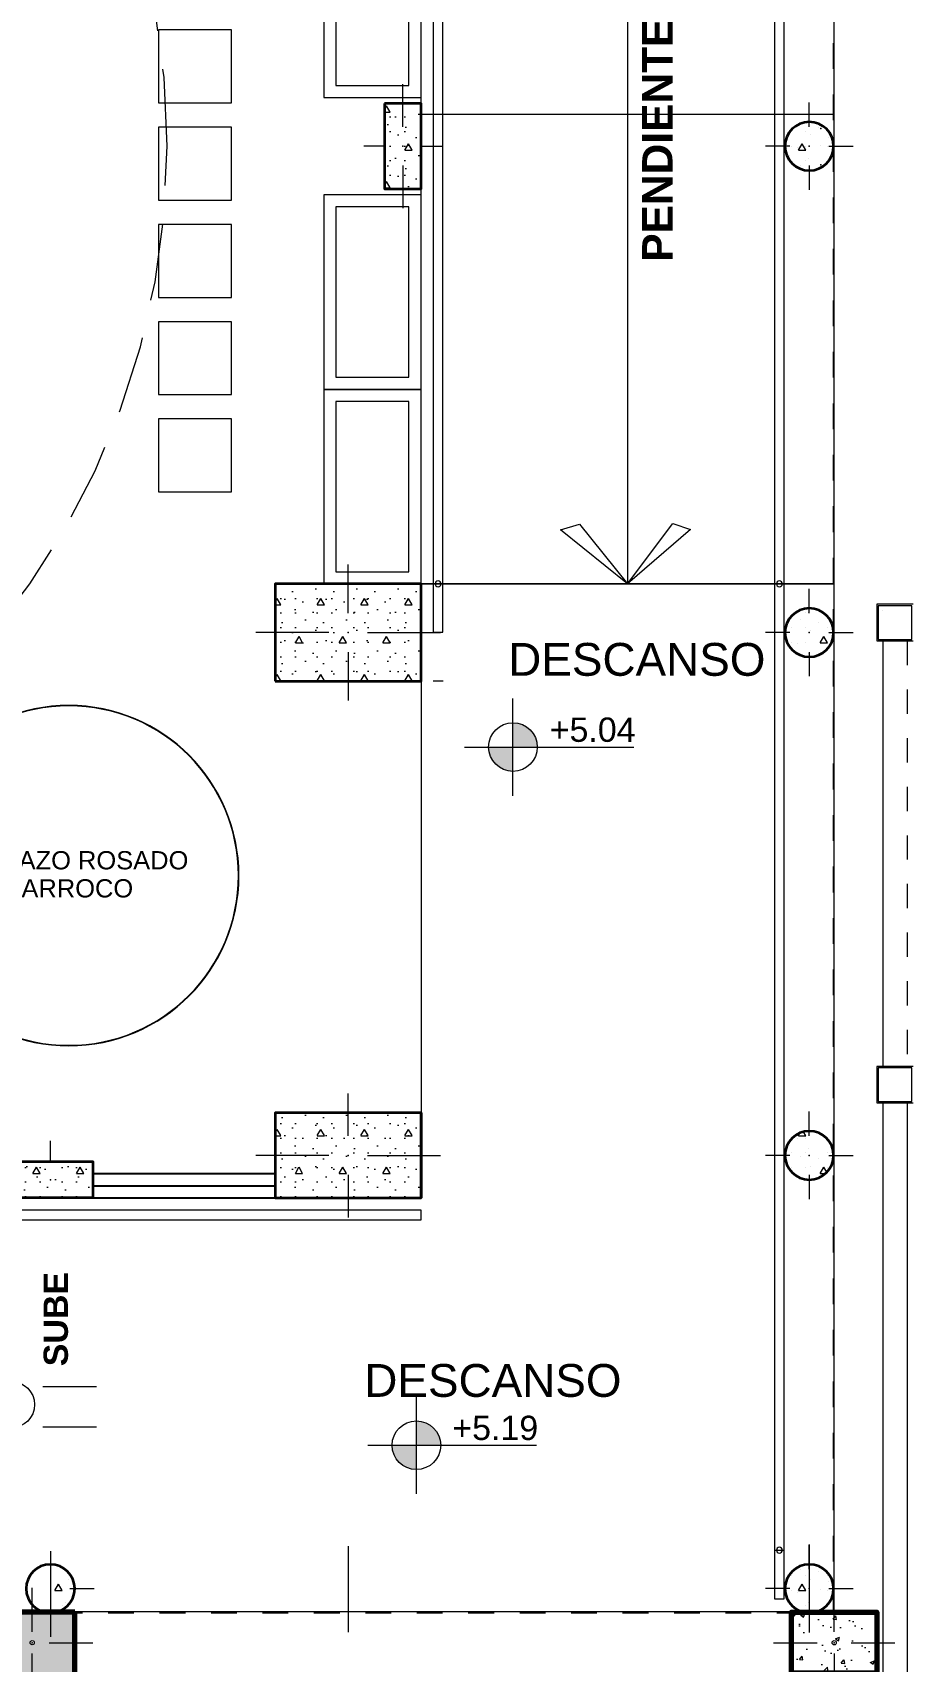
# Model space of a CAD drawing. Header units: metres. Extents: x 28 to 148, y 23 to 113.
# Drawn here: x 51.12 to 54.74, y 84.05 to 90.75 of the extents above; entities that cross this region are included whole.
import ezdxf

# ---------------------------------------------------------------- set-up
doc = ezdxf.new("R2010")
doc.units = ezdxf.units.M
doc.set_wipeout_variables(frame=1)
for name, pattern in [('Dashed', [0.211667, 0.105833, -0.105833]), ('DASHED2', [0.375, 0.25, -0.125]), ('Dot & Dashed', [0.670278, 0.352778, -0.176389, 0, -0.141111]), ('HIDDEN', [9.525, 6.35, -3.175]), ('Wipeout_Contour', [1, 0, -1])]:
    doc.linetypes.add(name, pattern=pattern)
for name, color, linetype, lineweight, true_color in [('Annotation - Text_Pen_No__167', 7, 'Continuous', 13, 0x6a6a6a), ('Dimensioning - General_Pen_No__167', 7, 'Continuous', 13, 0x6a6a6a), ('Drawing & Figure_Pen_No__167', 7, 'Continuous', 13, 0x6a6a6a), ('Estructura – Carga_Pen_No__167', 7, 'Continuous', 13, 0x6a6a6a), ('RAMPA PROPUESTA 1 CERRAMIENTO_Pen_No__123', 7, 'Continuous', 0, 0xd8d8d8), ('Structural - Bearing_Pen_No__167', 7, 'Continuous', 13, 0x6a6a6a), ('Structural - Bearing_Pen_No__4', 7, 'Continuous', 20, 0x029e21), ('Structural - Bearing_Pen_No__87', 7, 'Continuous', 20, 0x6a6a6a)]:
    doc.layers.add(name, color=color, linetype=linetype, lineweight=lineweight, true_color=true_color)
for name, color, linetype, lineweight in [('COLUMNAS 50', 32, 'Continuous', 70), ('Drawing & Figure_Pen_No__122', 9, 'Continuous', 13), ('Equipamiento SR', 23, 'Continuous', 0), ('GRAFO 0 BLANCO', 7, 'Continuous', 0), ('Interior - Stair & Railing_Pen_No__122', 9, 'Continuous', 13), ('linea 001', 252, 'Continuous', 0), ('MK-LINEAS GENERALES', 7, 'Continuous', 0), ('Proyeccciones', 1, 'DASHED2', 18), ('Structural - Bearing_Pen_No__122', 9, 'Continuous', 13), ('Structural - Bearing_Pen_No__20', 1, 'Continuous', 0), ('Structural - Bearing_Pen_No__21', 7, 'Continuous', 35), ('Vanos', 140, 'Continuous', 5)]:
    doc.layers.add(name, color=color, linetype=linetype, lineweight=lineweight)
doc.layers.add('Structural - Bearing', color=7, linetype='Continuous')
doc.styles.add('GENERATED_STYLE_1', font='arialbd.ttf')
doc.styles.add('GENERATED_STYLE_2', font='arial.ttf')
pattern_1 = [(0, (21.2387, 92.2913), (0, 0.3117692), [0.03, -0.15]), (0, (21.3287, 92.44717), (0, 0.3117692), [0.03, -0.15]), (60, (21.2387, 92.2913), (-0.27, 0.1558846), [0.03, -0.15]), (60, (21.4187, 92.2913), (-0.27, 0.1558846), [0.03, -0.15]), (120, (21.2687, 92.2913), (0.27, 0.1558846), [0.03, -0.15]), (120, (21.4487, 92.2913), (0.27, 0.1558846), [0.03, -0.15]), (0, (21.23869, 92.32129), (0, 0.06), [0, -0.06, 0, -0.09]), (45, (21.26869, 92.32129), (-0.04242641, 0.04242641), [0, -0.045, 0, -0.075])]

# ---------------------------------------------------------------- blocks, each defined once
blk = doc.blocks.new('A$C3C3047C9')
at = {"true_color": 0x939598}
h = blk.add_hatch(color=252, dxfattribs=at)
h.dxf.hatch_style = 1
h.paths.add_polyline_path([(1.9, 0), (2.25, 0), (2.25, 0.7), (0, 0.7), (0, 0.45), (1.9, 0.45)])
h.paths.add_polyline_path([(2.0663, 0.575, -1), (2.0837, 0.575, -1)], flags=16)
at = {"layer": 'COLUMNAS 50', "linetype": 'Continuous'}
blk.add_lwpolyline([(2.25, 0.7), (0, 0.7), (0, 0.45), (1.9, 0.45), (1.9, 0), (2.25, 0)], close=True, dxfattribs=at)
at = {"layer": 'Structural - Bearing_Pen_No__20', "linetype": 'Continuous'}
for p, q in [((2.075, 0.62), (2.075, 0.8)), ((2.005, 0.575), (1.825, 0.575)), ((2.145, 0.575), (2.325, 0.575)), ((2.075, 0), (2.075, 0.53))]:
    blk.add_line(p, q, dxfattribs=at)
blk.add_circle((2.075, 0.575), 0.00871, dxfattribs=at)
blk.add_point((2.075, 0.575), dxfattribs=at)
blk = doc.blocks.new('columna pasillos')
at = {"layer": 'GRAFO 0 BLANCO'}
h = blk.add_hatch(dxfattribs=at)
h.set_pattern_fill('AR-CONC', color=256, scale=0.024, angle=-90)
h.set_pattern_definition([(320, (0, 0), (-0.015060515, -0.17214244), [0.018, -0.198]), (265, (0, 0), (0.18052611, 0.03330032), [0.0144, -0.1584]), (10.45144, (-0.00126, -0.01435), (0.1654656, -0.13884213), [0.01529765, -0.16827411]), (316.1842, (0.048, -7e-10), (-0.03972463, -0.25613792), [0.027, -0.297]), (6.63563, (0.0447, -0.02134), (0.23378846, -0.22431887), [0.02294648, -0.2524113]), (261.18416, (0.048, -7e-10), (0.23378846, -0.22431887), [0.0216, -0.2376]), (291, (0.036, -0.024), (-0.096628536, -0.14325769), [0.018, -0.198]), (236, (0.036, -0.024), (0.17403601, -0.05839568), [0.0144, -0.1584]), (341.45144, (0.02795, -0.03594), (0.07740747, -0.20165337), [0.01529765, -0.16827411]), (307.5, (0, 0), (0.079894525, -0.002918366), [0, -0.15648, 0, -0.1608, 0, -0.159]), (277.5, (0, 0), (0.09465881, -0.06313669), [0, -0.09168, 0, -0.15288, 0, -0.0606]), (237.5, (7e-10, 0.05352), (-0.005413171, -0.128117385), [0, -0.06, 0, -0.1872, 0, -0.2484]), (227.5, (1e-09, 0.07752), (0.024025194, -0.13996468), [0, -0.078, 0, -0.12432, 0, -0.1764])])
h.paths.add_polyline_path([(-235.5347, 35.024), (-235.7847, 35.024), (-235.7847, 34.674), (-235.5347, 34.674)])
h.paths.add_polyline_path([(-235.651, 34.849, -1), (-235.6684, 34.849, -1)], flags=16)
at = {"layer": 'COLUMNAS 50', "color": 1, "linetype": 'Continuous', "lineweight": 9}
for p, q in [((-235.6597, 35.099), (-235.6597, 34.919)), ((-235.7047, 34.849), (-235.8847, 34.849)), ((-235.6147, 34.849), (-235.4347, 34.849)), ((-235.6597, 34.779), (-235.6597, 34.599))]:
    blk.add_line(p, q, dxfattribs=at)
at = {"layer": 'COLUMNAS 50', "linetype": 'Continuous'}
blk.add_lwpolyline([(-235.7847, 35.024), (-235.5347, 35.024), (-235.5347, 34.674), (-235.7847, 34.674)], close=True, dxfattribs=at)
at = {"layer": 'COLUMNAS 50', "color": 1, "linetype": 'Continuous', "lineweight": 9}
blk.add_circle((-235.6597, 34.849), 0.00871, dxfattribs=at)
blk.add_point((-235.6597, 34.849), dxfattribs=at)

msp = doc.modelspace()

# ---------------------------------------------------------------- hatches: boundary and pattern name
at = {"layer": 'Dimensioning - General_Pen_No__167', "linetype": 'Continuous', "lineweight": 13, "true_color": 0x6a6a6a}
for points in [[(53.0942, 87.81), (53.1942, 87.81), (53.1866, 87.8482), (53.1649, 87.8807), (53.1325, 87.9023), (53.0942, 87.91)], [(53.0942, 87.81), (52.9942, 87.81), (53.0018, 87.7717), (53.0235, 87.7392), (53.0559, 87.7176), (53.0942, 87.71)], [(52.697, 84.939), (52.797, 84.939), (52.7894, 84.9773), (52.7677, 85.0098), (52.7352, 85.0314), (52.697, 85.039)], [(52.697, 84.939), (52.597, 84.939), (52.6046, 84.9008), (52.6263, 84.8683), (52.6587, 84.8467), (52.697, 84.839)]]:
    msp.add_hatch(color=251, dxfattribs=at).paths.add_polyline_path(points)

# ---------------------------------------------------------------- linework, layer by layer
for p, q in [((48.521, 86.0558), (52.366, 86.0558)), ((48.521, 86.0058), (52.366, 86.0058)), ((48.521, 85.9558), (52.366, 85.9558)), ((54.2762, 84.252), (54.529, 84.252))]:
    msp.add_line(p, q)
at = {"layer": 'Dimensioning - General_Pen_No__167', "color": 251, "linetype": 'Continuous', "lineweight": 13, "true_color": 0x6a6a6a}
for p, q in [((53.0942, 87.61), (53.0942, 88.01)), ((52.8942, 87.81), (53.5919, 87.81)), ((52.697, 84.739), (52.697, 85.139)), ((52.497, 84.939), (53.1912, 84.939))]:
    msp.add_line(p, q, dxfattribs=at)
for centre in [(53.0942, 87.81), (52.697, 84.939)]:
    msp.add_circle(centre, 0.1, dxfattribs=at)
at = {"layer": 'Drawing & Figure_Pen_No__122', "color": 9, "linetype": 'Dashed', "lineweight": 13}
msp.add_line((52.716, 88.4808), (54.416, 88.4808), dxfattribs=at)
at = {"layer": 'Drawing & Figure_Pen_No__122', "color": 9, "linetype": 'Continuous', "lineweight": 13}
for p, q in [((51.1603, 85.1802), (51.3807, 85.1802)), ((51.1603, 85.0146), (51.3807, 85.0146))]:
    msp.add_line(p, q, dxfattribs=at)
at = {"layer": 'Drawing & Figure_Pen_No__122', "color": 9, "linetype": 'Dot & Dashed', "lineweight": 13}
for p, q in [((54.3136, 84.5311), (54.3136, 83.2778)), ((51.191, 84.5034), (51.191, 83.2501)), ((52.416, 84.5233), (52.416, 83.2701))]:
    msp.add_line(p, q, dxfattribs=at)
at = {"layer": 'Drawing & Figure_Pen_No__122', "color": 9, "linetype": 'Continuous', "lineweight": 13}
msp.add_circle((51.0304, 85.1058), 0.0952, dxfattribs=at)
at = {"layer": 'Drawing & Figure_Pen_No__167', "color": 251, "linetype": 'Continuous', "lineweight": 13, "true_color": 0x6a6a6a}
for p, q in [((53.566, 94.6058), (53.566, 88.4808)), ((54.416, 88.4808), (54.416, 94.6058)), ((52.716, 90.4123), (54.416, 90.4123)), ((52.716, 88.4808), (54.416, 88.4808))]:
    msp.add_line(p, q, dxfattribs=at)
at = {"layer": 'Equipamiento SR'}
for points in [[(52.366, 90.5308), (52.666, 90.5308), (52.666, 91.2308), (52.366, 91.2308)], [(52.366, 89.3308), (52.666, 89.3308), (52.666, 90.0308), (52.366, 90.0308)], [(52.366, 88.5308), (52.666, 88.5308), (52.666, 89.2308), (52.366, 89.2308)]]:
    msp.add_lwpolyline(points, close=True, dxfattribs=at)
at = {"layer": 'Estructura – Carga_Pen_No__167', "color": 251, "linetype": 'Continuous', "lineweight": 13, "true_color": 0x6a6a6a}
for points in [[(51.6356, 90.7591), (51.6356, 90.4591), (51.9356, 90.4591), (51.9356, 90.7591)], [(51.6356, 90.7591), (51.6356, 90.4591), (51.9356, 90.4591), (51.9356, 90.7591)], [(51.9356, 90.0591), (51.9356, 90.3591), (51.6356, 90.3591), (51.6356, 90.0591)], [(51.6356, 90.3591), (51.6356, 90.0591), (51.9356, 90.0591), (51.9356, 90.3591)], [(51.6356, 89.9591), (51.6356, 89.6591), (51.9356, 89.6591), (51.9356, 89.9591)], [(51.9356, 89.9591), (51.6356, 89.9591), (51.6356, 89.6591), (51.9356, 89.6591)], [(51.9356, 89.2591), (51.9356, 89.5591), (51.6356, 89.5591), (51.6356, 89.2591)], [(51.6356, 89.5591), (51.6356, 89.2591), (51.9356, 89.2591), (51.9356, 89.5591)], [(51.9356, 88.8591), (51.9356, 89.1591), (51.6356, 89.1591), (51.6356, 88.8591)], [(51.6356, 88.8591), (51.9356, 88.8591), (51.9356, 89.1591), (51.6356, 89.1591)]]:
    msp.add_lwpolyline(points, close=True, dxfattribs=at)
for points in [[(50.5668, 87.2813, 1), (51.9668, 87.2813, 1)], [(51.9646, 87.2813, 1), (50.5689, 87.2813, 1)]]:
    msp.add_lwpolyline(points, format="xyb", close=True, dxfattribs=at)
at = {"layer": 'Interior - Stair & Railing_Pen_No__122', "color": 9, "linetype": 'Continuous', "lineweight": 13}
for p, q in [((52.766, 94.6061), (52.766, 88.4808)), ((52.766, 94.6061), (52.766, 88.4808)), ((52.766, 94.6061), (52.766, 88.4808)), ((52.766, 94.6024), (52.766, 88.4808)), ((52.806, 88.4808), (52.806, 94.6061)), ((52.806, 88.4808), (52.806, 94.6061)), ((52.806, 88.4808), (52.806, 94.6061)), ((52.806, 88.4808), (52.806, 94.6024)), ((54.1705, 94.5429), (54.1705, 88.4933)), ((54.1705, 94.5429), (54.1705, 88.4933)), ((54.1705, 94.5429), (54.1705, 88.4933)), ((54.1705, 94.5429), (54.1705, 88.495)), ((54.2105, 88.4933), (54.2105, 94.5429)), ((54.2105, 88.4933), (54.2105, 94.5429)), ((54.2105, 88.4933), (54.2105, 94.5429)), ((54.2105, 88.495), (54.2105, 94.5429)), ((52.766, 88.4808), (52.766, 88.2821)), ((52.766, 88.4808), (52.766, 88.2821)), ((52.766, 88.4808), (52.766, 88.2821)), ((52.766, 88.4808), (52.806, 88.4808)), ((52.806, 88.2821), (52.806, 88.4808)), ((52.806, 88.2821), (52.806, 88.4808)), ((52.806, 88.2821), (52.806, 88.4808)), ((54.1705, 88.495), (54.1705, 88.4822)), ((54.1705, 88.4933), (54.1705, 88.4808)), ((54.1705, 88.4933), (54.1705, 88.4808)), ((54.1705, 88.4933), (54.1705, 88.4808)), ((54.1705, 88.4822), (54.1705, 88.4793)), ((54.1705, 88.4808), (54.1705, 88.4558)), ((54.1705, 88.4808), (54.1705, 88.4558)), ((54.1705, 88.4808), (54.1705, 88.4558)), ((54.2105, 88.4822), (54.2105, 88.495)), ((54.2105, 88.4808), (54.2105, 88.4933)), ((54.2105, 88.4808), (54.2105, 88.4933)), ((54.2105, 88.4808), (54.2105, 88.4933)), ((54.2105, 88.4793), (54.2105, 88.4822)), ((54.2105, 88.4558), (54.2105, 88.4808)), ((54.2105, 88.4558), (54.2105, 88.4808)), ((54.2105, 88.4558), (54.2105, 88.4808)), ((54.1705, 88.4793), (54.1705, 88.4565)), ((54.1705, 88.4565), (54.1705, 88.4308)), ((54.1705, 88.4558), (54.1705, 88.4308)), ((54.1705, 88.4558), (54.1705, 88.4308)), ((54.1705, 88.4558), (54.1705, 88.4308)), ((54.1705, 88.4308), (54.1705, 88.4183)), ((54.1705, 88.4308), (54.1705, 88.4183)), ((54.1705, 88.4308), (54.1705, 88.4183)), ((54.1705, 88.4308), (54.1705, 88.4179)), ((54.1705, 88.4183), (54.1705, 84.5076)), ((54.1705, 88.4183), (54.1705, 84.5076)), ((54.1705, 88.4183), (54.1705, 84.5076)), ((54.1705, 88.4179), (54.1705, 84.5076)), ((54.2105, 88.4565), (54.2105, 88.4793)), ((54.2105, 88.4308), (54.2105, 88.4565)), ((54.2105, 88.4308), (54.2105, 88.4558)), ((54.2105, 88.4308), (54.2105, 88.4558)), ((54.2105, 88.4308), (54.2105, 88.4558)), ((54.2105, 88.4183), (54.2105, 88.4308)), ((54.2105, 88.4183), (54.2105, 88.4308)), ((54.2105, 88.4183), (54.2105, 88.4308)), ((54.2105, 88.4179), (54.2105, 88.4308)), ((54.2105, 84.5076), (54.2105, 88.4183)), ((54.2105, 84.5076), (54.2105, 88.4183)), ((54.2105, 84.5076), (54.2105, 88.4183)), ((54.2105, 84.5076), (54.2105, 88.4179)), ((52.766, 88.2821), (52.806, 88.2821)), ((52.766, 88.2821), (52.806, 88.2821)), ((52.766, 88.2821), (52.806, 88.2821)), ((52.8065, 88.0808), (52.7665, 88.0808)), ((51.2292, 85.9058), (51.0304, 85.9058)), ((51.2292, 85.9058), (51.0304, 85.9058)), ((51.2292, 85.9058), (51.0304, 85.9058)), ((51.2294, 85.9058), (51.0304, 85.9058)), ((51.2294, 85.9058), (51.0304, 85.9058)), ((51.2294, 85.9058), (51.0304, 85.9058)), ((51.2292, 85.9058), (51.0304, 85.9058)), ((51.2292, 85.9058), (51.0304, 85.9058)), ((51.2292, 85.9058), (51.0304, 85.9058)), ((51.1254, 85.9058), (51.1241, 85.9058)), ((51.1254, 85.9058), (51.1241, 85.9058)), ((51.1254, 85.9058), (51.1241, 85.9058)), ((51.1254, 85.9058), (51.1241, 85.9058)), ((51.1414, 85.9058), (51.1254, 85.9058)), ((51.1414, 85.9058), (51.1254, 85.9058)), ((51.1414, 85.9058), (51.1254, 85.9058)), ((51.1414, 85.9058), (51.1254, 85.9058)), ((52.716, 85.9058), (51.1414, 85.9058)), ((52.716, 85.9058), (51.1414, 85.9058)), ((52.716, 85.9058), (51.1414, 85.9058)), ((52.716, 85.9058), (51.1414, 85.9058)), ((52.716, 85.8658), (52.716, 85.9058)), ((51.0304, 85.8658), (51.2292, 85.8658)), ((51.0304, 85.8658), (51.2292, 85.8658)), ((51.0304, 85.8658), (51.2292, 85.8658)), ((51.0304, 85.8658), (51.2294, 85.8658)), ((51.0304, 85.8658), (51.2294, 85.8658)), ((51.0304, 85.8658), (51.2294, 85.8658)), ((51.1414, 85.8658), (52.716, 85.8658)), ((51.1414, 85.8658), (52.716, 85.8658)), ((51.1414, 85.8658), (52.716, 85.8658)), ((51.1414, 85.8658), (52.716, 85.8658)), ((54.1705, 84.5076), (54.1705, 84.3076)), ((54.1705, 84.5076), (54.1705, 84.3076)), ((54.1705, 84.5076), (54.1705, 84.3076)), ((54.1705, 84.5076), (54.2105, 84.5076)), ((54.2105, 84.3076), (54.2105, 84.5076)), ((54.2105, 84.3076), (54.2105, 84.5076)), ((54.2105, 84.3076), (54.2105, 84.5076)), ((54.1705, 84.3076), (54.2105, 84.3076)), ((54.1705, 84.3076), (54.2105, 84.3076)), ((54.1705, 84.3076), (54.2105, 84.3076))]:
    msp.add_line(p, q, dxfattribs=at)
for centre, start, end in [((52.786, 88.4808), 0, 180), ((52.786, 88.4808), 180, 0), ((54.1905, 88.4808), 0, 180), ((54.1905, 88.4808), 180, 0), ((54.1905, 84.5076), 0, 180), ((54.1905, 84.5076), 180, 0)]:
    msp.add_arc(centre, 0.012, start, end, dxfattribs=at)
at = {"layer": 'MK-LINEAS GENERALES', "color": 7, "linetype": 'Continuous'}
for p, q in [((54.591, 88.3969), (54.591, 88.2469)), ((54.741, 88.3969), (54.591, 88.3969)), ((54.597, 88.3909), (54.597, 88.2529)), ((54.735, 88.3909), (54.597, 88.3909)), ((54.616, 88.3719), (54.616, 88.3719)), ((54.616, 88.3719), (54.616, 88.3719)), ((54.735, 88.2719), (54.735, 88.3909)), ((54.591, 88.2469), (54.716, 88.2469)), ((54.597, 88.2529), (54.716, 88.2529)), ((54.616, 88.2469), (54.616, 86.4969)), ((54.716, 88.2529), (54.735, 88.2529)), ((54.716, 88.2469), (54.741, 88.2469)), ((54.735, 88.2529), (54.735, 88.2719)), ((54.591, 86.4969), (54.591, 86.3469)), ((54.741, 86.4969), (54.591, 86.4969)), ((54.735, 86.4909), (54.597, 86.4909)), ((54.597, 86.4909), (54.597, 86.3529)), ((54.735, 86.3529), (54.735, 86.4909)), ((54.591, 86.3469), (54.716, 86.3469)), ((54.597, 86.3529), (54.716, 86.3529)), ((54.616, 86.3469), (54.616, 83.7969)), ((54.716, 86.3529), (54.735, 86.3529)), ((54.716, 86.3469), (54.741, 86.3469)), ((54.716, 86.3469), (54.716, 83.7969))]:
    msp.add_line(p, q, dxfattribs=at)
at = {"layer": 'Proyeccciones', "linetype": 'DASHED2', "lineweight": 9, "ltscale": 0.4}
msp.add_line((54.716, 88.2469), (54.716, 86.4969), dxfattribs=at)
at = {"layer": 'RAMPA PROPUESTA 1 CERRAMIENTO_Pen_No__123', "color": 254, "linetype": 'Continuous', "lineweight": 0, "true_color": 0xd8d8d8}
for p in [(54.361, 90.3542), (54.361, 90.2042)]:
    msp.add_point(p, dxfattribs=at)
at = {"layer": 'Structural - Bearing_Pen_No__122', "color": 9, "linetype": 'Continuous', "lineweight": 13}
for p, q in [((54.2764, 90.3697), (54.2764, 90.3697)), ((54.3507, 90.3591), (54.3507, 90.3591)), ((54.2234, 90.3166), (54.2234, 90.3166)), ((54.2387, 90.3413), (54.2387, 90.3413)), ((54.2687, 90.2648), (54.2837, 90.2908)), ((54.2987, 90.2648), (54.2837, 90.2908)), ((54.2987, 90.3413), (54.2987, 90.3413)), ((54.3189, 90.3272), (54.3189, 90.3272)), ((54.3887, 90.3413), (54.3887, 90.3413)), ((54.3931, 90.3166), (54.3931, 90.3166)), ((54.234, 90.2424), (54.234, 90.2424)), ((54.2387, 90.2813), (54.2387, 90.2813)), ((54.2658, 90.2742), (54.2658, 90.2742)), ((54.2687, 90.2648), (54.2987, 90.2648)), ((54.2987, 90.2813), (54.2987, 90.2813)), ((54.3083, 90.2318), (54.3083, 90.2318)), ((54.3613, 90.2848), (54.3613, 90.2848)), ((54.3887, 90.2813), (54.3887, 90.2813)), ((54.2387, 90.2213), (54.2387, 90.2213)), ((54.2764, 90.2), (54.2764, 90.2)), ((54.2987, 90.2213), (54.2987, 90.2213)), ((54.3507, 90.1894), (54.3507, 90.1894)), ((54.3887, 90.2213), (54.3887, 90.2213)), ((54.2987, 88.3613), (54.2987, 88.3613)), ((54.3083, 88.365), (54.3083, 88.365)), ((54.2234, 88.2802), (54.2234, 88.2802)), ((54.2387, 88.3013), (54.2387, 88.3013)), ((54.2764, 88.3332), (54.2764, 88.3332)), ((54.2987, 88.3013), (54.2987, 88.3013)), ((54.3189, 88.2908), (54.3189, 88.2908)), ((54.3507, 88.3226), (54.3507, 88.3226)), ((54.3887, 88.3013), (54.3887, 88.3013)), ((54.3931, 88.2802), (54.3931, 88.2802)), ((54.2387, 88.2413), (54.2387, 88.2413)), ((54.2658, 88.2377), (54.2658, 88.2377)), ((54.2987, 88.2413), (54.2987, 88.2413)), ((54.3587, 88.2383), (54.3737, 88.2643)), ((54.3587, 88.2383), (54.3887, 88.2383)), ((54.3613, 88.2484), (54.3613, 88.2484)), ((54.3887, 88.2383), (54.3737, 88.2643)), ((54.3887, 88.2413), (54.3887, 88.2413)), ((54.3083, 88.1953), (54.3083, 88.1953)), ((54.2687, 86.2118), (54.2752, 86.2231)), ((54.2687, 86.2118), (54.2987, 86.2118)), ((54.2987, 86.2118), (54.2894, 86.2278)), ((54.3613, 86.2119), (54.3613, 86.2119)), ((54.234, 86.1695), (54.234, 86.1695)), ((54.2387, 86.1413), (54.2387, 86.1413)), ((54.2658, 86.2013), (54.2658, 86.2013)), ((54.2987, 86.2013), (54.2987, 86.2013)), ((54.2987, 86.1413), (54.2987, 86.1413)), ((54.3083, 86.1589), (54.3083, 86.1589)), ((54.3887, 86.1413), (54.3887, 86.1413)), ((54.4037, 86.1695), (54.4037, 86.1695)), ((54.2387, 86.0813), (54.2387, 86.0813)), ((54.2764, 86.127), (54.2764, 86.127)), ((54.2987, 86.0813), (54.2987, 86.0813)), ((54.3189, 86.0846), (54.3189, 86.0846)), ((54.3507, 86.1164), (54.3507, 86.1164)), ((54.3587, 86.0559), (54.3737, 86.0819)), ((54.3855, 86.0613), (54.3737, 86.0819)), ((54.3887, 86.0813), (54.3887, 86.0813)), ((54.3931, 86.074), (54.3931, 86.074)), ((54.3587, 86.0559), (54.3799, 86.0559)), ((54.2387, 84.4013), (54.2387, 84.4013)), ((54.2764, 84.43), (54.2764, 84.43)), ((54.2987, 84.4013), (54.2987, 84.4013)), ((54.3507, 84.4194), (54.3507, 84.4194)), ((54.3887, 84.4013), (54.3887, 84.4013)), ((51.2087, 84.3412), (51.2237, 84.3672)), ((51.2087, 84.3412), (51.2387, 84.3412)), ((51.2387, 84.3412), (51.2237, 84.3672)), ((51.2387, 84.3413), (51.2387, 84.3413)), ((51.2642, 84.3876), (51.2642, 84.3876)), ((54.2234, 84.3769), (54.2234, 84.3769)), ((54.2387, 84.3413), (54.2387, 84.3413)), ((54.2658, 84.3345), (54.2658, 84.3345)), ((54.2687, 84.3412), (54.2837, 84.3672)), ((54.2687, 84.3412), (54.2987, 84.3412)), ((54.2987, 84.3412), (54.2837, 84.3672)), ((54.2987, 84.3413), (54.2987, 84.3413)), ((54.3189, 84.3876), (54.3189, 84.3876)), ((54.3613, 84.3451), (54.3613, 84.3451)), ((54.3887, 84.3413), (54.3887, 84.3413)), ((54.3931, 84.3769), (54.3931, 84.3769)), ((51.2387, 84.2813), (51.2387, 84.2813)), ((51.2536, 84.2921), (51.2536, 84.2921)), ((54.234, 84.3027), (54.234, 84.3027)), ((54.2987, 84.2813), (54.2987, 84.2813)), ((54.3083, 84.2921), (54.3083, 84.2921)), ((51.2217, 84.2603), (51.2217, 84.2603)), ((54.2764, 84.2603), (54.2764, 84.2603))]:
    msp.add_line(p, q, dxfattribs=at)
at = {"layer": 'Structural - Bearing_Pen_No__167', "color": 251, "linetype": 'Continuous', "lineweight": 13, "true_color": 0x6a6a6a}
for p, q in [((54.3136, 90.3608), (54.3136, 90.4608)), ((54.2336, 90.2808), (54.1336, 90.2808)), ((54.3936, 90.2808), (54.4936, 90.2808)), ((54.3136, 90.2008), (54.3136, 90.1008)), ((54.416, 88.4808), (52.716, 88.4808)), ((54.416, 84.2558), (54.416, 88.4808)), ((54.3136, 88.3608), (54.3136, 88.4608)), ((54.2336, 88.2808), (54.1336, 88.2808)), ((54.3936, 88.2808), (54.4936, 88.2808)), ((54.3136, 88.2008), (54.3136, 88.1008)), ((54.3136, 86.2108), (54.3136, 86.3108)), ((54.2336, 86.1308), (54.1336, 86.1308)), ((54.3936, 86.1308), (54.4936, 86.1308)), ((54.3136, 86.0508), (54.3136, 85.9508)), ((54.3136, 84.4292), (54.3136, 84.5292)), ((51.271, 84.3492), (51.371, 84.3492)), ((54.2336, 84.3492), (54.1336, 84.3492)), ((54.3936, 84.3492), (54.4936, 84.3492)), ((51.191, 84.2692), (51.191, 84.1692)), ((54.3136, 84.2692), (54.3136, 84.1692)), ((51.0304, 84.2558), (54.416, 84.2558))]:
    msp.add_line(p, q, dxfattribs=at)
msp.add_lwpolyline([(53.566, 88.4808), (53.29, 88.7035), (53.3683, 88.7263), (53.566, 88.4808), (53.7523, 88.7295), (53.8243, 88.7051)], close=True, dxfattribs=at)
for p in [(54.3136, 90.2808), (54.3136, 88.2808), (54.3136, 86.1308), (54.3136, 84.3492)]:
    msp.add_point(p, dxfattribs=at)
at = {"layer": 'Structural - Bearing_Pen_No__21', "color": 7, "linetype": 'Continuous', "lineweight": 35}
for p in [(52.716, 86.3058), (52.366, 85.9558)]:
    msp.add_line(p, (52.716, 85.9558), dxfattribs=at)
for centre, start, end in [((54.3136, 90.2808), 90, 180), ((54.3136, 90.2808), 0, 90), ((54.3136, 90.2808), 180, 270), ((54.3136, 90.2808), 270, 0), ((54.3136, 88.2808), 90, 180), ((54.3136, 88.2808), 0, 90), ((54.3136, 88.2808), 180, 270), ((54.3136, 88.2808), 270, 0), ((54.3136, 86.1308), 90, 180), ((54.3136, 86.1308), 0, 90), ((54.3136, 86.1308), 180, 270), ((54.3136, 86.1308), 270, 0), ((51.191, 84.3492), 90, 180), ((51.191, 84.3492), 0, 90), ((54.3136, 84.3492), 90, 180), ((54.3136, 84.3492), 0, 90), ((51.191, 84.3492), 180, 270), ((51.191, 84.3492), 270, 0), ((54.3136, 84.3492), 180, 270), ((54.3136, 84.3492), 270, 0)]:
    msp.add_arc(centre, 0.1, start, end, dxfattribs=at)
at = {"layer": 'Structural - Bearing_Pen_No__4', "color": 104, "linetype": 'Dashed', "lineweight": 20, "true_color": 0x029e21}
for p, q in [((54.4136, 84.2492), (54.4136, 96.3123)), ((48.4655, 84.2492), (54.4136, 84.2492))]:
    msp.add_line(p, q, dxfattribs=at)
at = {"layer": 'Structural - Bearing_Pen_No__4', "color": 104, "linetype": 'HIDDEN', "lineweight": 20, "ltscale": 0.05, "true_color": 0x029e21}
msp.add_lwpolyline([(45.5819, 89.1475, 0.831061), (51.671, 90.2808, 0.831228), (45.5815, 91.4128)], format="xyb", dxfattribs=at)
at = {"layer": 'Structural - Bearing_Pen_No__87', "color": 251, "linetype": 'Continuous', "lineweight": 20, "true_color": 0x6a6a6a}
for points in [[(52.716, 90.4558), (52.716, 92.0808)], [(52.716, 88.4808), (52.716, 90.1058)]]:
    msp.add_lwpolyline(points, dxfattribs=at)

# ---------------------------------------------------------------- block references
at = {"layer": 'COLUMNAS 50', "rotation": 90}
msp.add_blockref('columna pasillos', (89.265, 319.7866), dxfattribs=at)
at = {"layer": 'Vanos'}
msp.add_blockref('A$C3C3047C9', (49.041, 83.552), dxfattribs=at)

# ---------------------------------------------------------------- texts
at = {"layer": 'Annotation - Text_Pen_No__167', "color": 251, "lineweight": 80, "true_color": 0x6a6a6a, "style": 'GENERATED_STYLE_1'}
for s, height, p in [('PENDIENTE 11.44%%%', 0.125, (53.7508, 89.8058)), ('SUBE', 0.1, (51.263, 85.2637))]:
    msp.add_text(s, height=height, rotation=90, dxfattribs=at).set_placement(p)
at = {"layer": 'Annotation - Text_Pen_No__167', "color": 251, "lineweight": 80, "true_color": 0x6a6a6a, "style": 'GENERATED_STYLE_2'}
for p in [(53.0748, 88.103), (52.4826, 85.1379)]:
    msp.add_text('DESCANSO', height=0.135, dxfattribs=at).set_placement(p)
at = {"layer": 'Annotation - Text_Pen_No__167', "color": 251, "linetype": 'Continuous', "lineweight": 13, "true_color": 0x6a6a6a, "insert": (51.2668, 87.382), "char_height": 0.075, "attachment_point": 2, "line_spacing_factor": 0.923713, "style": 'GENERATED_STYLE_1'}
msp.add_mtext('\\A1;{\\fArial|b0|i0|c0|p34;TERRAZO ROSADO\\PBARROCO}', dxfattribs=at)
at = {"layer": 'Dimensioning - General_Pen_No__167', "color": 251, "lineweight": 13, "true_color": 0x6a6a6a, "char_height": 0.1, "attachment_point": 7, "style": 'GENERATED_STYLE_1'}
for s, insert in [('\\A1;{\\fArial|b0|i0|c0|p34;+5.04}', (53.2454, 87.83)), ('\\A1;{\\fArial|b0|i0|c0|p34;+5.19}', (52.8447, 84.959))]:
    msp.add_mtext(s, dxfattribs=dict(at, insert=insert))

# ---------------------------------------------------------------- next in the draw order: wipeouts: each hides what was drawn before it
at = {"color": 254, "linetype": 'Wipeout_Contour', "lineweight": 0, "ltscale": 125.885314}
msp.add_wipeout([(52.566, 90.4558), (52.566, 90.1058), (52.716, 90.1058), (52.716, 90.4558)], dxfattribs=at).dxf.layer = 'Structural - Bearing'
at = {"color": 254, "linetype": 'Wipeout_Contour', "lineweight": 0, "ltscale": 125.759381}
msp.add_wipeout([(52.116, 88.0808), (52.716, 88.0808), (52.716, 88.4808), (52.116, 88.4808)], dxfattribs=at).dxf.layer = 'Structural - Bearing'
at = {"color": 254, "linetype": 'Wipeout_Contour', "lineweight": 0, "ltscale": 127.144057}
msp.add_wipeout([(52.116, 85.9558), (52.716, 85.9558), (52.716, 86.3058), (52.116, 86.3058)], dxfattribs=at).dxf.layer = 'Structural - Bearing'
at = {"color": 254, "linetype": 'Wipeout_Contour', "lineweight": 0, "ltscale": 122.418463}
msp.add_wipeout([(51.016, 86.1058), (51.016, 85.9558), (51.366, 85.9558), (51.366, 86.1058)], dxfattribs=at).dxf.layer = 'Structural - Bearing'

# ---------------------------------------------------------------- next in the draw order: hatches: boundary and pattern name
at = {"layer": 'Structural - Bearing_Pen_No__122', "linetype": 'Continuous', "lineweight": 13}
h = msp.add_hatch(dxfattribs=at)
h.set_pattern_fill('STRUCTURAL_CONCRETE', color=9, style=0, pattern_type=2)
h.set_pattern_definition(pattern_1)
h.paths.add_polyline_path([(52.566, 90.4558), (52.566, 90.1058), (52.716, 90.1058), (52.716, 90.4558)])
h = msp.add_hatch(dxfattribs=at)
h.set_pattern_fill('STRUCTURAL_CONCRETE', color=9, style=0, pattern_type=2)
h.set_pattern_definition(pattern_1)
h.paths.add_polyline_path([(52.116, 88.0808), (52.716, 88.0808), (52.716, 88.4808), (52.116, 88.4808)])
h = msp.add_hatch(dxfattribs=at)
h.set_pattern_fill('STRUCTURAL_CONCRETE', color=9, style=0, pattern_type=2)
h.set_pattern_definition(pattern_1)
h.paths.add_polyline_path([(52.116, 85.9558), (52.716, 85.9558), (52.716, 86.3058), (52.116, 86.3058)])
h = msp.add_hatch(dxfattribs=at)
h.set_pattern_fill('STRUCTURAL_CONCRETE', color=9, style=0, pattern_type=2)
h.set_pattern_definition(pattern_1)
h.paths.add_polyline_path([(51.016, 86.1058), (51.016, 85.9558), (51.366, 85.9558), (51.366, 86.1058)])

# ---------------------------------------------------------------- next in the draw order: linework, layer by layer
at = {"layer": 'Equipamiento SR'}
for points in [[(52.316, 90.4808), (52.716, 90.4808), (52.716, 91.2808), (52.316, 91.2808)], [(52.316, 89.2808), (52.716, 89.2808), (52.716, 90.0808), (52.316, 90.0808)], [(52.316, 88.4808), (52.716, 88.4808), (52.716, 89.2808), (52.316, 89.2808)]]:
    msp.add_lwpolyline(points, close=True, dxfattribs=at)
at = {"layer": 'linea 001'}
msp.add_line((52.716, 88.0808), (52.716, 86.3058), dxfattribs=at)
at = {"layer": 'Structural - Bearing_Pen_No__167', "color": 251, "linetype": 'Continuous', "lineweight": 13, "true_color": 0x6a6a6a}
for p, q in [((52.641, 90.3608), (52.641, 90.5358)), ((52.561, 90.2808), (52.481, 90.2808)), ((52.721, 90.2808), (52.801, 90.2808)), ((52.641, 90.2008), (52.641, 90.0258)), ((52.416, 88.3608), (52.416, 88.5608)), ((52.336, 88.2808), (52.036, 88.2808)), ((52.496, 88.2808), (52.796, 88.2808)), ((52.416, 88.2008), (52.416, 88.0008)), ((52.416, 86.2108), (52.416, 86.3858)), ((51.191, 86.1108), (51.191, 86.1908)), ((52.336, 86.1308), (52.036, 86.1308)), ((52.496, 86.1308), (52.796, 86.1308)), ((52.416, 86.0508), (52.416, 85.8758))]:
    msp.add_line(p, q, dxfattribs=at)
for p in [(52.641, 90.2808), (52.416, 88.2808), (52.416, 86.1308), (51.191, 86.0308)]:
    msp.add_point(p, dxfattribs=at)
at = {"layer": 'Structural - Bearing_Pen_No__21', "color": 7, "linetype": 'Continuous', "lineweight": 35}
for points in [[(52.566, 90.4558), (52.566, 90.1058), (52.716, 90.1058), (52.716, 90.4558)], [(52.116, 88.0808), (52.716, 88.0808), (52.716, 88.4808), (52.116, 88.4808)], [(52.116, 85.9558), (52.716, 85.9558), (52.716, 86.3058), (52.116, 86.3058)], [(51.016, 86.1058), (51.366, 86.1058), (51.366, 85.9558), (51.016, 85.9558)]]:
    msp.add_lwpolyline(points, close=True, dxfattribs=at)

doc.saveas('drawing.dxf')
